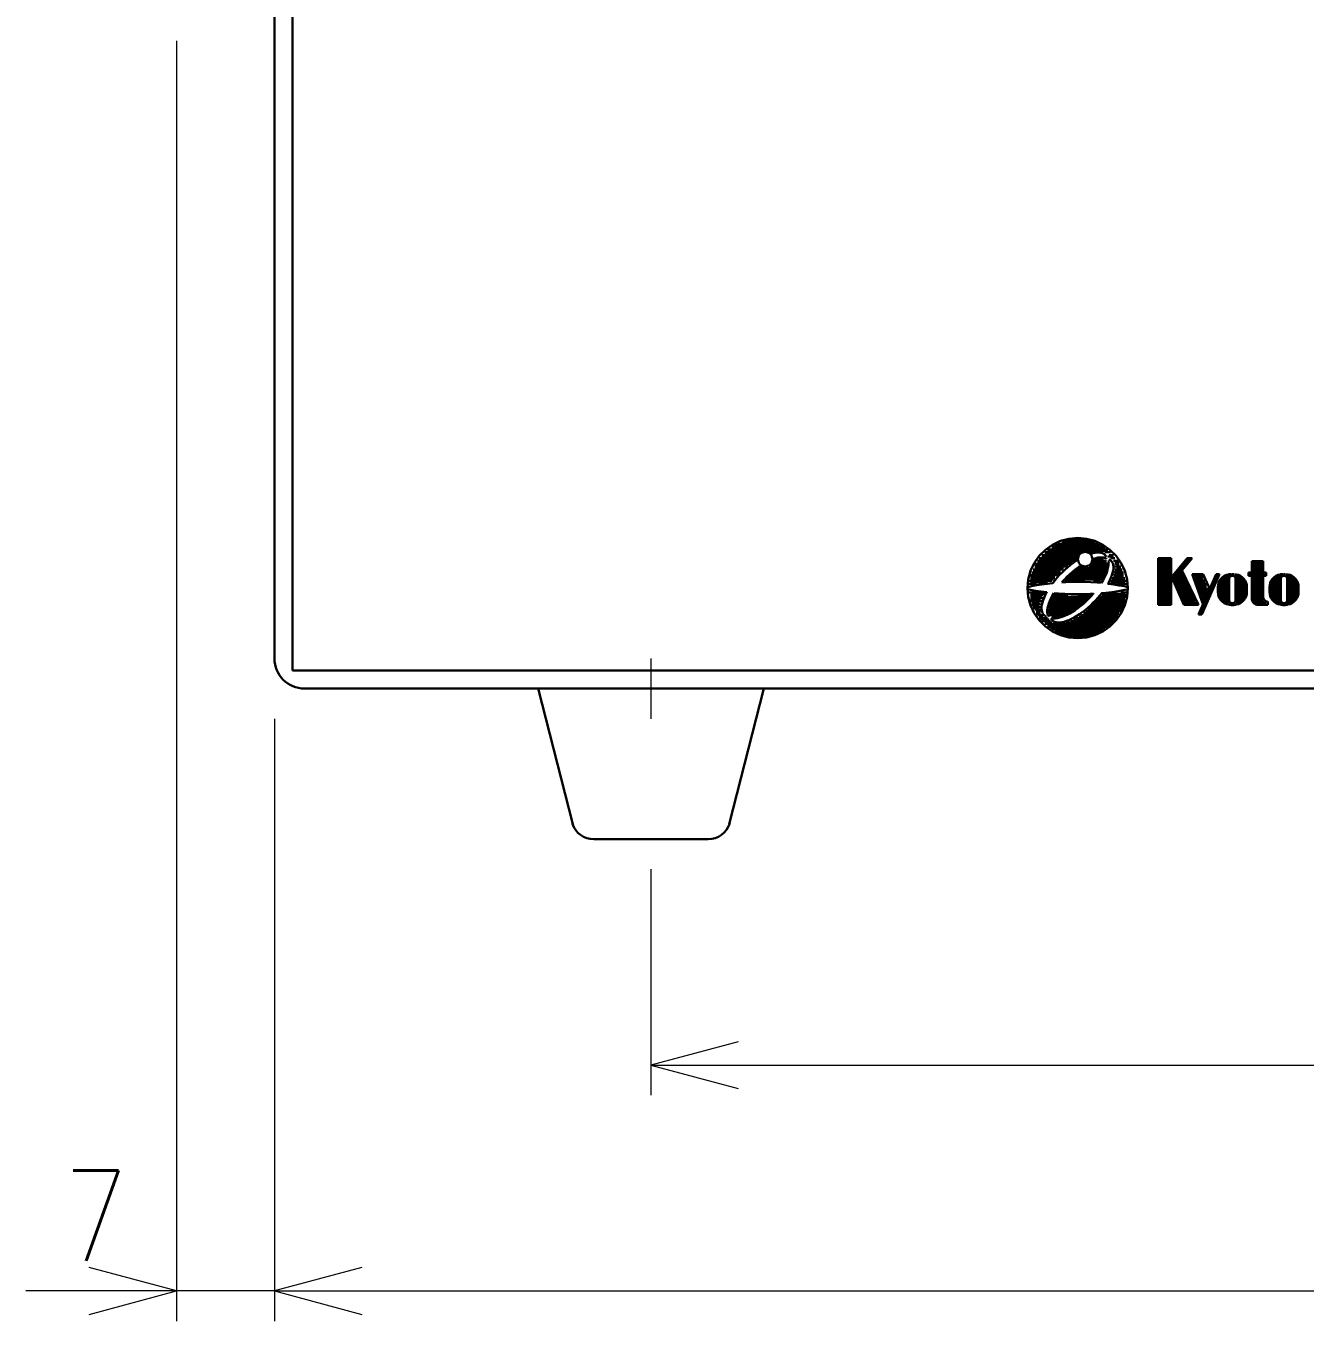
# Model space of a CAD drawing. Header units: millimetres. Extents: x 278 to 1021, y 252 to 691.
# Drawn here: x 277.8 to 362.7, y 263.3 to 349.3 of the extents above; entities that cross this region are included whole.
import ezdxf

# ---------------------------------------------------------------- set-up
doc = ezdxf.new("R2010")
doc.units = ezdxf.units.MM
doc.layers.get('0').update_dxf_attribs({"lineweight": 30})
doc.layers.add('寸法', color=7, linetype='Continuous', lineweight=15)
doc.styles.get("Standard").update_dxf_attribs({"font": 'txt', "bigfont": 'extfont2.shx'})

# ---------------------------------------------------------------- blocks, each defined once
blk = doc.blocks.new('A$C08AF3280')
for p, q in [((7.7, 73.8), (7.7, -43.8)), ((6.5, 59.5), (6.5, -43)), ((58.6904, -35.2007), (58.1644, -35.446)), ((59.2509, -35.0506), (58.6904, -35.2007)), ((58.9729, -35.1903), (60.6853, -35.1903)), ((59.829, -35), (59.2509, -35.0506)), ((59.4485, -35.0951), (60.3999, -35.0951)), ((60.407, -35.0506), (59.829, -35)), ((60.9675, -35.2007), (60.407, -35.0506)), ((61.4934, -35.446), (60.9675, -35.2007)), ((57.6892, -35.7788), (57.2789, -36.1891)), ((57.641, -35.9513), (60.0193, -35.9513)), ((57.641, -36.0464), (59.9242, -36.0464)), ((58.1644, -35.446), (57.6892, -35.7788)), ((57.8313, -35.761), (61.8269, -35.761)), ((57.8313, -35.8562), (60.495, -35.8562)), ((58.1167, -35.5708), (61.6366, -35.5708)), ((58.1167, -35.6659), (61.6366, -35.6659)), ((58.3069, -35.4757), (61.3512, -35.4757)), ((58.4972, -35.3805), (61.1609, -35.3805)), ((58.7826, -35.2854), (60.9707, -35.2854)), ((59.9578, -36.098), (59.9097, -36.1666)), ((60.0169, -36.0389), (59.9578, -36.098)), ((60.0855, -35.9909), (60.0169, -36.0389)), ((60.1613, -35.9555), (60.0855, -35.9909)), ((60.2421, -35.9339), (60.1613, -35.9555)), ((60.3255, -35.9266), (60.2421, -35.9339)), ((60.4088, -35.9339), (60.3255, -35.9266)), ((60.4897, -35.9555), (60.4088, -35.9339)), ((60.5655, -35.9909), (60.4897, -35.9555)), ((60.495, -35.8562), (61.8269, -35.8562)), ((60.6341, -36.0389), (60.5655, -35.9909)), ((60.5901, -35.9513), (60.8755, -35.9513)), ((60.6932, -36.098), (60.6341, -36.0389)), ((60.6827, -36.0675), (60.6535, -36.0633)), ((60.8396, -36.0192), (60.6827, -36.0675)), ((60.7412, -36.1666), (60.6932, -36.098)), ((60.9878, -35.9864), (60.8396, -36.0192)), ((61.1264, -35.9694), (60.9878, -35.9864)), ((61.2069, -35.9667), (61.1264, -35.9694)), ((61.2461, -35.9681), (61.1989, -35.9668)), ((61.362, -35.9827), (61.2461, -35.9681)), ((61.4653, -36.013), (61.362, -35.9827)), ((61.5552, -36.0591), (61.4653, -36.013)), ((61.9688, -35.7788), (61.4934, -35.446)), ((61.6309, -36.1201), (61.5552, -36.0591)), ((61.6366, -35.9513), (62.0171, -35.9513)), ((62.3791, -36.1891), (61.9688, -35.7788)), ((56.946, -36.6645), (56.7007, -37.1904)), ((57.2789, -36.1891), (56.946, -36.6645)), ((56.9751, -36.7123), (59.3534, -36.7123)), ((56.9751, -36.8075), (59.1631, -36.8075)), ((56.9751, -36.9026), (59.1631, -36.9026)), ((57.1654, -36.5221), (59.6388, -36.5221)), ((57.1654, -36.6172), (59.4485, -36.6172)), ((57.2605, -36.3318), (59.8291, -36.3318)), ((57.2605, -36.427), (59.7339, -36.427)), ((57.4508, -36.1416), (59.8291, -36.1416)), ((57.4508, -36.2367), (59.8291, -36.2367)), ((59.1434, -36.9591), (58.9674, -37.1172)), ((59.3226, -36.8094), (59.1434, -36.9591)), ((59.5039, -36.6693), (59.3226, -36.8094)), ((59.6858, -36.5398), (59.5039, -36.6693)), ((59.8149, -36.9723), (59.6336, -37.1125)), ((59.83, -36.446), (59.6858, -36.5398)), ((59.9967, -36.8429), (59.8149, -36.9723)), ((59.8528, -36.3233), (59.8454, -36.4066)), ((59.8454, -36.4066), (59.8528, -36.4899)), ((59.8744, -36.2424), (59.8528, -36.3233)), ((59.8528, -36.4899), (59.8744, -36.5708)), ((59.9097, -36.1666), (59.8744, -36.2424)), ((59.8744, -36.5708), (59.9097, -36.6466)), ((59.9097, -36.6466), (59.9578, -36.7152)), ((59.9578, -36.7152), (60.0169, -36.7743)), ((60.0509, -36.8005), (59.9967, -36.8429)), ((60.0169, -36.7743), (60.0855, -36.8223)), ((60.0193, -36.9026), (60.1145, -36.9026)), ((60.0855, -36.8223), (60.1613, -36.8577)), ((60.1613, -36.8577), (60.2421, -36.8793)), ((60.2421, -36.8793), (60.3255, -36.8866)), ((60.3255, -36.8866), (60.4088, -36.8793)), ((60.4088, -36.8793), (60.4897, -36.8577)), ((60.4897, -36.8577), (60.5655, -36.8223)), ((60.5655, -36.8223), (60.6341, -36.7743)), ((60.5901, -36.9026), (61.8269, -36.9026)), ((60.6341, -36.7743), (60.6932, -36.7152)), ((60.6853, -36.8075), (61.8269, -36.8075)), ((60.6932, -36.7152), (60.7412, -36.6466)), ((60.7766, -36.2424), (60.7412, -36.1666)), ((60.7412, -36.6466), (60.7766, -36.5708)), ((60.7982, -36.3233), (60.7766, -36.2424)), ((60.7766, -36.5708), (60.7982, -36.4899)), ((60.7804, -36.6172), (61.7317, -36.6172)), ((60.7804, -36.7123), (61.8269, -36.7123)), ((60.8055, -36.4066), (60.7982, -36.3233)), ((60.7982, -36.4899), (60.8055, -36.4066)), ((60.812, -36.4121), (60.8041, -36.4121)), ((60.8669, -36.3863), (60.812, -36.4121)), ((61.0237, -36.3381), (60.8669, -36.3863)), ((60.8755, -36.5221), (61.7317, -36.5221)), ((60.9707, -36.427), (61.5415, -36.427)), ((61.172, -36.3053), (61.0237, -36.3381)), ((61.3106, -36.2882), (61.172, -36.3053)), ((61.4382, -36.2869), (61.3106, -36.2882)), ((61.5542, -36.3016), (61.4382, -36.2869)), ((61.6575, -36.3319), (61.5542, -36.3016)), ((61.6919, -36.1957), (61.6309, -36.1201)), ((61.7078, -36.3408), (61.6575, -36.3319)), ((61.7249, -36.2553), (61.6919, -36.1957)), ((61.7507, -36.38), (61.7078, -36.3408)), ((61.8031, -37.1254), (61.8359, -36.9771)), ((61.8269, -36.2367), (62.2074, -36.2367)), ((61.8359, -36.9771), (61.8664, -36.8315)), ((61.8664, -36.4986), (61.8664, -36.4985)), ((61.8902, -36.5778), (61.8664, -36.4986)), ((61.8664, -36.8315), (61.8823, -36.673)), ((61.8823, -36.673), (61.8902, -36.5778)), ((62.045, -36.5182), (61.8981, -36.4359)), ((61.922, -36.1416), (62.2074, -36.1416)), ((62.0171, -36.3318), (62.3025, -36.3318)), ((62.1061, -36.5939), (62.045, -36.5182)), ((62.1519, -36.6838), (62.1061, -36.5939)), ((62.1823, -36.787), (62.1519, -36.6838)), ((62.1969, -36.903), (62.1823, -36.787)), ((62.1957, -37.0307), (62.1969, -36.903)), ((62.2074, -36.5221), (62.4928, -36.5221)), ((62.3025, -36.6172), (62.5879, -36.6172)), ((62.3025, -36.7123), (62.5879, -36.7123)), ((62.3025, -36.9026), (62.683, -36.9026)), ((62.712, -36.6644), (62.3791, -36.1891)), ((62.3976, -36.8075), (62.5879, -36.8075)), ((62.9572, -37.1904), (62.712, -36.6644)), ((65.1667, -36.3333), (66.0242, -36.3333)), ((65.1667, -39.4418), (65.1667, -36.3333)), ((65.2739, -36.3333), (65.2739, -39.4418)), ((65.3811, -36.3333), (65.3811, -39.4418)), ((65.4883, -36.3333), (65.4883, -39.4418)), ((65.5955, -36.3333), (65.5955, -39.4418)), ((65.7027, -36.3333), (65.7027, -39.4418)), ((65.8099, -36.3333), (65.8099, -39.4418)), ((65.917, -36.3333), (65.917, -39.4418)), ((66.0242, -36.3333), (66.0242, -39.4418)), ((66.0242, -37.6196), (67.0962, -36.3333)), ((67.4177, -36.3333), (66.453, -37.5124)), ((66.5602, -36.9764), (66.6888, -36.9764)), ((66.6674, -36.8692), (66.7746, -36.8692)), ((66.6674, -36.9764), (66.8818, -36.9764)), ((66.7746, -36.7621), (66.989, -36.7621)), ((66.7746, -36.8692), (66.989, -36.8692)), ((66.8389, -36.6549), (66.8818, -36.6549)), ((66.8818, -36.6549), (67.0962, -36.6549)), ((66.9247, -36.5477), (66.989, -36.5477)), ((66.989, -36.5477), (67.2034, -36.5477)), ((66.989, -36.7621), (67.0533, -36.7621)), ((67.0104, -36.4405), (67.0962, -36.4405)), ((67.0962, -36.3333), (67.4177, -36.3333)), ((67.0962, -36.4405), (67.3105, -36.4405)), ((67.0962, -36.6549), (67.139, -36.6549)), ((71.3838, -36.5477), (72.1342, -36.5477)), ((71.3838, -36.5477), (71.3838, -38.6914)), ((71.3838, -36.6549), (72.1342, -36.6549)), ((71.3838, -36.7621), (72.1342, -36.7621)), ((71.3838, -36.8692), (72.1342, -36.8692)), ((71.3838, -36.9764), (72.1342, -36.9764)), ((72.1342, -36.5477), (72.1342, -38.6914)), ((56.5506, -37.7509), (56.5, -38.3289)), ((56.7007, -37.1904), (56.5506, -37.7509)), ((56.6897, -37.4734), (58.4972, -37.4734)), ((56.6897, -37.5685), (58.3069, -37.5685)), ((56.6897, -37.6637), (58.3069, -37.6637)), ((56.6897, -37.7588), (58.2118, -37.7588)), ((56.7848, -37.2831), (58.6875, -37.2831)), ((56.7848, -37.3783), (58.5923, -37.3783)), ((56.88, -37.0929), (58.8777, -37.0929)), ((56.88, -37.188), (58.6875, -37.188)), ((56.9751, -36.9977), (58.8777, -36.9977)), ((58.3228, -37.8092), (58.1682, -38.0011)), ((58.4726, -37.6299), (58.3228, -37.8092)), ((58.6306, -37.4539), (58.4726, -37.6299)), ((58.796, -37.2826), (58.6306, -37.4539)), ((58.9416, -37.7569), (58.7835, -37.9329)), ((58.9674, -37.1172), (58.796, -37.2826)), ((59.1069, -37.5856), (58.9416, -37.7569)), ((58.9729, -37.7588), (61.4463, -37.7588)), ((59.068, -37.6637), (61.5415, -37.6637)), ((59.2783, -37.4202), (59.1069, -37.5856)), ((59.1631, -37.5685), (61.5415, -37.5685)), ((59.2583, -37.4734), (61.6366, -37.4734)), ((59.4542, -37.2621), (59.2783, -37.4202)), ((59.3534, -37.3783), (61.6366, -37.3783)), ((59.4485, -37.2831), (61.7317, -37.2831)), ((59.6336, -37.1125), (59.4542, -37.2621)), ((59.6388, -37.188), (61.7317, -37.188)), ((59.7339, -37.0929), (61.7317, -37.0929)), ((59.8291, -36.9977), (61.7317, -36.9977)), ((61.4161, -37.9713), (61.5215, -37.7924)), ((61.5215, -37.7924), (61.6135, -37.617)), ((61.6135, -37.617), (61.6914, -37.4466)), ((61.6914, -37.4466), (61.7548, -37.2823)), ((61.7548, -37.2823), (61.8031, -37.1254)), ((61.8641, -37.9845), (61.9561, -37.8091)), ((61.9561, -37.8091), (62.0341, -37.6386)), ((62.0341, -37.6386), (62.0975, -37.4743)), ((62.0975, -37.4743), (62.1457, -37.3175)), ((62.1123, -37.6637), (62.9684, -37.6637)), ((62.1123, -37.7588), (62.9684, -37.7588)), ((62.1457, -37.3175), (62.1786, -37.1693)), ((62.1786, -37.1693), (62.1957, -37.0307)), ((62.2074, -37.2831), (62.8733, -37.2831)), ((62.2074, -37.4734), (62.8733, -37.4734)), ((62.2074, -37.5685), (62.8733, -37.5685)), ((62.3025, -37.0929), (62.7782, -37.0929)), ((62.3025, -37.188), (62.7782, -37.188)), ((62.3025, -37.3783), (62.8733, -37.3783)), ((62.3976, -36.9977), (62.683, -36.9977)), ((63.1073, -37.7509), (62.9572, -37.1904)), ((63.1579, -38.3289), (63.1073, -37.7509)), ((66.0242, -37.5124), (66.8818, -39.4418)), ((66.0886, -37.6196), (66.1529, -37.6196)), ((66.1314, -37.5124), (66.8818, -37.5124)), ((66.1314, -37.6196), (66.8818, -37.6196)), ((66.1314, -37.7268), (66.2386, -37.7268)), ((66.1743, -37.8339), (66.2386, -37.8339)), ((66.1957, -37.4052), (66.8389, -37.4052)), ((66.2386, -37.7268), (66.989, -37.7268)), ((66.2386, -37.8339), (66.989, -37.8339)), ((66.3458, -37.298), (66.7746, -37.298)), ((66.3887, -37.1908), (66.453, -37.1908)), ((66.453, -37.1908), (66.6674, -37.1908)), ((66.4744, -37.0836), (66.5602, -37.0836)), ((66.5602, -37.0836), (66.7746, -37.0836)), ((66.6674, -37.1908), (66.7531, -37.1908)), ((66.7746, -37.1908), (66.7531, -37.1479)), ((67.8465, -39.4418), (66.7746, -37.1908)), ((66.8818, -37.6196), (66.9247, -37.6196)), ((66.989, -37.8339), (67.0318, -37.8339)), ((67.4177, -37.4052), (68.1681, -39.4418)), ((67.4177, -37.4052), (68.1681, -37.4052)), ((67.5249, -37.5124), (68.1681, -37.5124)), ((67.5249, -37.6196), (68.1681, -37.6196)), ((67.5249, -37.7268), (68.1681, -37.7268)), ((67.6321, -37.8339), (68.2753, -37.8339)), ((69.0256, -37.4052), (67.8465, -40.0849)), ((69.1328, -37.4052), (67.9537, -40.0849)), ((69.24, -37.4052), (68.0609, -40.0849)), ((68.1681, -37.4052), (68.4897, -38.1555)), ((69.0256, -37.4052), (69.24, -37.4052)), ((69.2477, -37.834), (69.1845, -37.9694)), ((69.24, -37.8339), (69.24, -38.9058)), ((69.3334, -37.7115), (69.2477, -37.834)), ((69.4391, -37.6058), (69.3334, -37.7115)), ((69.3472, -37.7268), (69.3472, -39.1202)), ((69.5616, -37.5201), (69.4391, -37.6058)), ((69.4544, -37.6196), (69.4544, -39.2274)), ((69.6971, -37.4569), (69.5616, -37.5201)), ((69.5616, -37.5124), (69.5616, -39.3346)), ((69.6688, -37.5124), (69.6688, -39.3346)), ((69.8414, -37.4182), (69.6971, -37.4569)), ((69.776, -37.5124), (69.776, -39.3346)), ((69.776, -37.5124), (70.4191, -37.5124)), ((69.8858, -37.4116), (69.8414, -37.4182)), ((69.8832, -37.4052), (69.9904, -37.4052)), ((69.8864, -37.6895), (69.8832, -37.7268)), ((69.8832, -37.7268), (69.8832, -39.1202)), ((69.8961, -37.6534), (69.8864, -37.6895)), ((69.9119, -37.6196), (69.8961, -37.6534)), ((69.9333, -37.589), (69.9119, -37.6196)), ((69.9597, -37.5626), (69.9333, -37.589)), ((69.9904, -37.5411), (69.9597, -37.5626)), ((70.0976, -37.4052), (69.9859, -37.415)), ((70.0242, -37.5253), (69.9904, -37.5411)), ((70.0603, -37.5156), (70.0242, -37.5253)), ((70.0976, -37.5124), (70.0603, -37.5156)), ((70.1982, -37.4131), (70.0976, -37.4052)), ((70.1348, -37.5156), (70.0976, -37.5124)), ((70.1709, -37.5253), (70.1348, -37.5156)), ((70.2047, -37.5411), (70.1709, -37.5253)), ((70.2354, -37.5626), (70.2047, -37.5411)), ((70.3537, -37.4182), (70.2347, -37.4057)), ((70.2618, -37.589), (70.2354, -37.5626)), ((70.2832, -37.6196), (70.2618, -37.589)), ((70.299, -37.6534), (70.2832, -37.6196)), ((70.3087, -37.6895), (70.299, -37.6534)), ((70.3119, -37.7268), (70.3087, -37.6895)), ((70.3119, -37.7268), (70.3119, -39.1202)), ((70.498, -37.4569), (70.3537, -37.4182)), ((70.4191, -37.5124), (70.4191, -39.3346)), ((70.6335, -37.5201), (70.498, -37.4569)), ((70.5263, -37.5124), (70.5263, -39.3346)), ((70.6335, -37.5124), (70.6335, -39.3346)), ((70.756, -37.6058), (70.6335, -37.5201)), ((70.7407, -37.6196), (70.7407, -39.2274)), ((70.8617, -37.7115), (70.756, -37.6058)), ((70.8479, -37.7268), (70.8479, -39.1202)), ((70.9474, -37.834), (70.8617, -37.7115)), ((71.0106, -37.9694), (70.9474, -37.834)), ((71.1695, -37.298), (71.3838, -37.298)), ((71.1695, -37.298), (71.1695, -37.5124)), ((71.1695, -37.4052), (71.3838, -37.4052)), ((71.1695, -37.5124), (71.3838, -37.5124)), ((71.3838, -37.0836), (72.1342, -37.0836)), ((71.3838, -37.1908), (72.1342, -37.1908)), ((71.3838, -37.298), (72.1342, -37.298)), ((71.3838, -37.4052), (72.1342, -37.4052)), ((71.3838, -37.5124), (72.1342, -37.5124)), ((71.3838, -37.6196), (72.1342, -37.6196)), ((71.3838, -37.7268), (72.1342, -37.7268)), ((71.3838, -37.8339), (72.1342, -37.8339)), ((72.1342, -37.298), (72.3486, -37.298)), ((72.1342, -37.4052), (72.3486, -37.4052)), ((72.3486, -37.5124), (72.1342, -37.5124)), ((72.3486, -37.298), (72.3486, -37.5124)), ((72.6779, -37.834), (72.6147, -37.9694)), ((72.7636, -37.7115), (72.6779, -37.834)), ((72.8693, -37.6058), (72.7636, -37.7115)), ((72.7773, -37.7268), (72.7773, -39.1202)), ((72.9918, -37.5201), (72.8693, -37.6058)), ((72.8845, -37.6196), (72.8845, -39.2274)), ((72.9917, -37.5124), (72.9917, -39.3346)), ((73.1273, -37.4569), (72.9918, -37.5201)), ((73.0989, -37.5124), (73.0989, -39.3346)), ((73.2716, -37.4182), (73.1273, -37.4569)), ((73.2061, -37.5124), (73.8493, -37.5124)), ((73.2061, -37.5124), (73.2061, -39.3346)), ((73.316, -37.4116), (73.2716, -37.4182)), ((73.3134, -37.4052), (73.4206, -37.4052)), ((73.3166, -37.6895), (73.3134, -37.7268)), ((73.3134, -37.7268), (73.3134, -39.1202)), ((73.3263, -37.6534), (73.3166, -37.6895)), ((73.3421, -37.6196), (73.3263, -37.6534)), ((73.3635, -37.589), (73.3421, -37.6196)), ((73.3899, -37.5626), (73.3635, -37.589)), ((73.4206, -37.5411), (73.3899, -37.5626)), ((73.5278, -37.4052), (73.4161, -37.415)), ((73.4544, -37.5253), (73.4206, -37.5411)), ((73.4905, -37.5156), (73.4544, -37.5253)), ((73.5278, -37.5124), (73.4905, -37.5156)), ((73.6284, -37.4131), (73.5278, -37.4052)), ((73.565, -37.5156), (73.5278, -37.5124)), ((73.6011, -37.5253), (73.565, -37.5156)), ((73.6349, -37.5411), (73.6011, -37.5253)), ((73.6656, -37.5626), (73.6349, -37.5411)), ((73.7839, -37.4182), (73.6649, -37.4057)), ((73.692, -37.589), (73.6656, -37.5626)), ((73.7134, -37.6196), (73.692, -37.589)), ((73.7292, -37.6534), (73.7134, -37.6196)), ((73.7389, -37.6895), (73.7292, -37.6534)), ((73.7421, -37.7268), (73.7389, -37.6895)), ((73.7421, -37.7268), (73.7421, -39.1202)), ((73.9282, -37.4569), (73.7839, -37.4182)), ((73.8493, -37.5124), (73.8493, -39.3346)), ((74.0637, -37.5201), (73.9282, -37.4569)), ((73.9565, -37.5124), (73.9565, -37.6196)), ((73.9565, -37.6196), (73.9565, -39.3346)), ((74.0636, -37.5124), (74.0636, -39.3346)), ((74.1862, -37.6058), (74.0637, -37.5201)), ((74.1708, -37.6196), (74.1708, -39.2274)), ((74.2919, -37.7115), (74.1862, -37.6058)), ((74.278, -37.7268), (74.278, -39.1202)), ((74.3776, -37.834), (74.2919, -37.7115)), ((74.4408, -37.9694), (74.3776, -37.834)), ((56.5, -38.3289), (56.5506, -38.9069)), ((56.5001, -38.393), (56.7016, -38.4383)), ((56.7643, -38.2036), (56.5073, -38.263)), ((56.5946, -37.8539), (58.1167, -37.8539)), ((56.5946, -38.0442), (57.0702, -38.0442)), ((56.5946, -38.615), (57.4508, -38.615)), ((56.6897, -37.949), (57.8313, -37.949)), ((56.7016, -38.4383), (57.0383, -38.5018)), ((57.0951, -38.1402), (56.7643, -38.2036)), ((57.0383, -38.5018), (57.3962, -38.5578)), ((57.4469, -38.0842), (57.0951, -38.1402)), ((57.3962, -38.5578), (57.7728, -38.6059)), ((57.8167, -38.036), (57.4469, -38.0842)), ((57.7667, -38.6275), (57.6747, -38.8028)), ((57.7678, -38.6171), (57.7667, -38.6275)), ((57.7728, -38.6059), (57.7718, -38.6114)), ((58.1445, -38.0011), (57.8167, -38.036)), ((58.2463, -38.6564), (58.141, -38.8354)), ((58.1682, -38.0169), (58.1445, -38.0011)), ((58.2435, -38.6647), (58.2463, -38.6564)), ((58.2673, -38.6704), (58.5618, -38.6931)), ((58.5618, -38.6931), (58.9762, -38.7157)), ((59.0465, -37.9263), (58.7787, -37.9535)), ((58.7835, -37.9329), (58.7787, -37.9455)), ((58.9729, -37.8539), (59.4485, -37.8539)), ((59.46, -37.9127), (59.0465, -37.9263)), ((59.8765, -37.9081), (59.46, -37.9127)), ((60.2932, -37.9127), (59.8765, -37.9081)), ((60.7067, -37.9263), (60.2932, -37.9127)), ((60.666, -38.7157), (60.8715, -38.6987)), ((61.1137, -37.9489), (60.7067, -37.9263)), ((60.7208, -38.8708), (60.879, -38.6948)), ((60.8755, -37.8539), (61.3512, -37.8539)), ((60.879, -38.6948), (60.8873, -38.6987)), ((61.3945, -37.9708), (61.1137, -37.9489)), ((61.1663, -38.9663), (61.4264, -38.6749)), ((61.4027, -38.6749), (61.493, -38.6618)), ((61.4106, -37.9693), (61.4161, -37.9713)), ((61.493, -38.6618), (61.8852, -38.6218)), ((61.8386, -38.0407), (61.8641, -37.9845)), ((61.8571, -38.0439), (61.8386, -38.0328)), ((62.227, -38.092), (61.8571, -38.0439)), ((61.8852, -38.6218), (62.2617, -38.5737)), ((62.0171, -37.8539), (63.0636, -37.8539)), ((62.0171, -37.949), (62.9684, -37.949)), ((62.5787, -38.1481), (62.227, -38.092)), ((62.2617, -38.5737), (62.6197, -38.5177)), ((62.3976, -38.0442), (63.0636, -38.0442)), ((62.9096, -38.2115), (62.5787, -38.1481)), ((62.6197, -38.5177), (62.9564, -38.4542)), ((62.683, -38.615), (63.0636, -38.615)), ((63.1667, -38.2662), (62.9096, -38.2115)), ((62.9564, -38.4542), (63.1428, -38.4186)), ((63.1073, -38.9069), (63.1579, -38.3289)), ((66.2386, -37.9411), (67.0962, -37.9411)), ((66.2815, -38.0483), (67.139, -38.0483)), ((66.3458, -38.1555), (67.2034, -38.1555)), ((66.4101, -38.2627), (67.2677, -38.2627)), ((66.453, -38.3699), (67.3105, -38.3699)), ((66.4959, -38.4771), (67.3534, -38.4771)), ((66.5602, -38.5843), (67.4177, -38.5843)), ((66.5602, -38.6914), (67.4177, -38.6914)), ((67.6321, -37.9411), (68.2753, -37.9411)), ((67.7393, -38.0483), (68.3825, -38.0483)), ((67.7393, -38.1555), (68.3825, -38.1555)), ((67.7393, -38.2627), (68.3825, -38.2627)), ((67.8465, -38.3699), (68.4897, -38.3699)), ((67.8465, -38.4771), (68.4897, -38.4771)), ((67.8465, -38.5843), (68.4897, -38.5843)), ((67.9537, -38.6914), (68.5968, -38.6914)), ((68.4897, -38.1555), (68.5968, -38.3699)), ((69.1458, -38.1138), (69.1328, -38.2627)), ((69.1328, -38.2627), (69.1392, -38.3672)), ((69.1328, -38.3699), (69.1328, -38.5843)), ((69.1328, -38.5843), (69.1458, -38.7332)), ((69.1845, -37.9694), (69.1458, -38.1138)), ((70.9551, -37.9411), (70.9551, -38.9058)), ((71.0493, -38.1138), (71.0106, -37.9694)), ((71.0623, -38.2627), (71.0493, -38.1138)), ((71.0493, -38.7332), (71.0623, -38.5843)), ((71.0623, -38.2627), (71.0623, -38.5843)), ((71.3838, -37.9411), (72.1342, -37.9411)), ((71.3838, -38.0483), (72.1342, -38.0483)), ((71.3838, -38.1555), (72.1342, -38.1555)), ((71.3838, -38.2627), (72.1342, -38.2627)), ((71.3838, -38.3699), (72.1342, -38.3699)), ((71.3838, -38.4771), (72.1342, -38.4771)), ((71.3838, -38.5843), (72.1342, -38.5843)), ((71.3838, -38.6914), (71.3838, -39.013)), ((71.3838, -38.6914), (72.1342, -38.6914)), ((72.1342, -38.6914), (72.1342, -38.9058)), ((72.576, -38.1138), (72.563, -38.2627)), ((72.563, -38.2627), (72.5694, -38.3672)), ((72.563, -38.3699), (72.563, -38.5843)), ((72.563, -38.5843), (72.576, -38.7332)), ((72.6147, -37.9694), (72.576, -38.1138)), ((72.6702, -37.9411), (72.6702, -38.9058)), ((74.3852, -37.9411), (74.3852, -39.013)), ((74.4795, -38.1138), (74.4408, -37.9694)), ((74.4925, -38.2627), (74.4795, -38.1138)), ((74.4795, -38.7332), (74.4925, -38.5843)), ((74.4925, -38.2627), (74.4925, -38.5843)), ((56.5506, -38.9069), (56.7007, -39.4674)), ((56.6897, -38.7101), (57.641, -38.7101)), ((56.6897, -38.8052), (57.5459, -38.8052)), ((56.6897, -38.9003), (57.4508, -38.9003)), ((56.6897, -38.9955), (57.5459, -38.9955)), ((56.6897, -39.0906), (57.3556, -39.0906)), ((56.6897, -39.1857), (57.4508, -39.1857)), ((56.7007, -39.4674), (56.946, -39.9934)), ((56.7848, -39.2809), (57.2605, -39.2809)), ((56.7848, -39.376), (57.3556, -39.376)), ((56.7848, -39.4711), (57.2605, -39.4711)), ((57.4522, -39.4428), (57.4352, -39.5813)), ((57.4851, -39.2945), (57.4522, -39.4428)), ((57.5333, -39.1376), (57.4851, -39.2945)), ((57.5967, -38.9733), (57.5333, -39.1376)), ((57.6747, -38.8028), (57.5967, -38.9733)), ((57.8594, -39.5023), (57.8266, -39.6505)), ((57.9077, -39.3455), (57.8594, -39.5023)), ((57.971, -39.1812), (57.9077, -39.3455)), ((57.9264, -39.376), (60.1145, -39.376)), ((57.9264, -39.4711), (60.0193, -39.4711)), ((58.049, -39.0107), (57.971, -39.1812)), ((58.0216, -39.1857), (60.3047, -39.1857)), ((58.0216, -39.2809), (60.2096, -39.2809)), ((58.141, -38.8354), (58.049, -39.0107)), ((58.1167, -38.9003), (60.5901, -38.9003)), ((58.1167, -38.9955), (60.495, -38.9955)), ((58.1167, -39.0906), (60.3999, -39.0906)), ((58.2118, -38.8052), (59.1631, -38.8052)), ((58.9762, -38.7157), (59.3971, -38.7293)), ((59.3971, -38.7293), (59.8211, -38.7338)), ((59.8211, -38.7338), (60.2452, -38.7293)), ((59.8291, -38.8052), (60.6853, -38.8052)), ((59.8475, -39.6554), (60.0288, -39.5153)), ((60.0288, -39.5153), (60.2082, -39.3655)), ((60.2082, -39.3655), (60.3842, -39.2074)), ((60.2452, -38.7293), (60.666, -38.7157)), ((60.3842, -39.2074), (60.5555, -39.0421)), ((60.4955, -39.637), (60.6715, -39.4789)), ((60.5555, -39.0421), (60.7208, -38.8708)), ((60.6715, -39.4789), (60.8428, -39.3136)), ((60.7804, -39.4711), (62.8733, -39.4711)), ((60.8428, -39.3136), (61.0082, -39.1423)), ((60.8755, -39.376), (62.9684, -39.376)), ((60.9707, -39.2809), (62.9684, -39.2809)), ((61.0082, -39.1423), (61.1663, -38.9663)), ((61.0658, -39.1857), (62.9684, -39.1857)), ((61.1609, -39.0906), (62.9684, -39.0906)), ((61.2561, -38.9955), (62.9684, -38.9955)), ((61.3512, -38.9003), (63.0636, -38.9003)), ((61.4463, -38.8052), (63.0636, -38.8052)), ((61.7317, -38.7101), (62.9684, -38.7101)), ((62.712, -39.9933), (62.9572, -39.4674)), ((62.9572, -39.4674), (63.1073, -38.9069)), ((66.0242, -39.4418), (65.1667, -39.4418)), ((66.6674, -38.7986), (67.5249, -38.7986)), ((66.6674, -38.9058), (67.5249, -38.9058)), ((66.7746, -39.013), (67.6321, -39.013)), ((66.7746, -39.1202), (67.6321, -39.1202)), ((66.7746, -39.2274), (67.6321, -39.2274)), ((66.8818, -39.3346), (67.7393, -39.3346)), ((67.8465, -39.4418), (66.8818, -39.4418)), ((67.9537, -38.7986), (68.5968, -38.7986)), ((68.0609, -38.9058), (68.3825, -38.9058)), ((68.0609, -39.013), (68.2753, -39.013)), ((68.0609, -39.1202), (68.1681, -39.1202)), ((68.1681, -39.1202), (68.2753, -39.1202)), ((68.1681, -39.2274), (68.2753, -39.2274)), ((69.1458, -38.7332), (69.1845, -38.8775)), ((69.1845, -38.8775), (69.2477, -39.013)), ((69.2477, -39.013), (69.3334, -39.1355)), ((69.3334, -39.1355), (69.4391, -39.2412)), ((69.4391, -39.2412), (69.5616, -39.3269)), ((69.5616, -39.3269), (69.6971, -39.3901)), ((69.6971, -39.3901), (69.8414, -39.4287)), ((69.8414, -39.4287), (69.9305, -39.4397)), ((69.8832, -39.1202), (69.8864, -39.1574)), ((69.8832, -39.3346), (70.3119, -39.3346)), ((69.8832, -39.4418), (69.9904, -39.4418)), ((69.8864, -39.1574), (69.8961, -39.1935)), ((69.8961, -39.1935), (69.9119, -39.2274)), ((69.9119, -39.2274), (69.9333, -39.258)), ((69.9333, -39.258), (69.9597, -39.2844)), ((69.9597, -39.2844), (69.9904, -39.3058)), ((69.9886, -39.4498), (70.0194, -39.4564)), ((69.9904, -39.3058), (70.0242, -39.3216)), ((70.0194, -39.4564), (70.0976, -39.4632)), ((70.0242, -39.3216), (70.0603, -39.3313)), ((70.0603, -39.3313), (70.0976, -39.3346)), ((70.0976, -39.3346), (70.1348, -39.3313)), ((70.0976, -39.4632), (70.1757, -39.4564)), ((70.1348, -39.3313), (70.1709, -39.3216)), ((70.1709, -39.3216), (70.2047, -39.3058)), ((70.1757, -39.4564), (70.2065, -39.4498)), ((70.2047, -39.3058), (70.2354, -39.2844)), ((70.2047, -39.4418), (70.3119, -39.4418)), ((70.2354, -39.2844), (70.2618, -39.258)), ((70.2618, -39.258), (70.2832, -39.2274)), ((70.2832, -39.2274), (70.299, -39.1935)), ((70.299, -39.1935), (70.3087, -39.1574)), ((70.3087, -39.1574), (70.3119, -39.1202)), ((70.3093, -39.4354), (70.3537, -39.4287)), ((70.3537, -39.4287), (70.498, -39.3901)), ((70.498, -39.3901), (70.6335, -39.3269)), ((70.6335, -39.3269), (70.756, -39.2412)), ((70.756, -39.2412), (70.8617, -39.1355)), ((70.8617, -39.1355), (70.9474, -39.013)), ((70.9474, -39.013), (71.0106, -38.8775)), ((71.0106, -38.8775), (71.0493, -38.7332)), ((71.3838, -38.7986), (72.1342, -38.7986)), ((71.3838, -38.9058), (72.1342, -38.9058)), ((71.3838, -39.013), (71.3904, -39.0875)), ((71.3838, -39.013), (72.1342, -39.013)), ((71.3838, -39.1202), (72.1342, -39.1202)), ((71.3904, -39.0875), (71.4097, -39.1596)), ((71.4097, -39.1596), (71.4413, -39.2274)), ((71.4413, -39.2274), (71.4842, -39.2886)), ((71.4842, -39.2886), (71.537, -39.3415)), ((71.491, -39.2274), (72.2414, -39.2274)), ((71.537, -39.3415), (71.5982, -39.3843)), ((71.5982, -39.3346), (72.3486, -39.3346)), ((71.5982, -39.3843), (71.666, -39.4159)), ((71.666, -39.4159), (71.7382, -39.4353)), ((71.7382, -39.4353), (71.8126, -39.4418)), ((71.8126, -39.4418), (72.4558, -39.4418)), ((72.1342, -38.9058), (72.1391, -38.9617)), ((72.1391, -38.9617), (72.1536, -39.0158)), ((72.1536, -39.0158), (72.1773, -39.0666)), ((72.1773, -39.0666), (72.2094, -39.1125)), ((72.2094, -39.1125), (72.2491, -39.1522)), ((72.2491, -39.1522), (72.295, -39.1843)), ((72.295, -39.1843), (72.3458, -39.208)), ((72.3458, -39.208), (72.3999, -39.2225)), ((72.3999, -39.2225), (72.4333, -39.2266)), ((72.4558, -39.2274), (72.4558, -39.4418)), ((72.576, -38.7332), (72.6147, -38.8775)), ((72.6147, -38.8775), (72.6779, -39.013)), ((72.6779, -39.013), (72.7636, -39.1355)), ((72.7636, -39.1355), (72.8693, -39.2412)), ((72.8693, -39.2412), (72.9918, -39.3269)), ((72.9918, -39.3269), (73.1273, -39.3901)), ((73.1273, -39.3901), (73.2716, -39.4287)), ((73.2061, -39.3346), (73.8493, -39.3346)), ((73.2716, -39.4287), (73.3607, -39.4397)), ((73.3134, -39.1202), (73.3166, -39.1574)), ((73.3134, -39.4418), (73.4206, -39.4418)), ((73.3166, -39.1574), (73.3263, -39.1935)), ((73.3263, -39.1935), (73.3421, -39.2274)), ((73.3421, -39.2274), (73.3635, -39.258)), ((73.3635, -39.258), (73.3899, -39.2844)), ((73.3899, -39.2844), (73.4206, -39.3058)), ((73.4188, -39.4498), (73.4496, -39.4564)), ((73.4206, -39.3058), (73.4544, -39.3216)), ((73.4496, -39.4564), (73.5278, -39.4632)), ((73.4544, -39.3216), (73.4905, -39.3313)), ((73.4905, -39.3313), (73.5278, -39.3346)), ((73.5278, -39.3346), (73.565, -39.3313)), ((73.5278, -39.4632), (73.6059, -39.4564)), ((73.565, -39.3313), (73.6011, -39.3216)), ((73.6011, -39.3216), (73.6349, -39.3058)), ((73.6059, -39.4564), (73.6367, -39.4498)), ((73.6349, -39.3058), (73.6656, -39.2844)), ((73.6349, -39.4418), (73.7421, -39.4418)), ((73.6656, -39.2844), (73.692, -39.258)), ((73.692, -39.258), (73.7134, -39.2274)), ((73.7134, -39.2274), (73.7292, -39.1935)), ((73.7292, -39.1935), (73.7389, -39.1574)), ((73.7389, -39.1574), (73.7421, -39.1202)), ((73.7395, -39.4354), (73.7839, -39.4287)), ((73.7839, -39.4287), (73.9282, -39.3901)), ((73.9282, -39.3901), (74.0637, -39.3269)), ((74.0637, -39.3269), (74.1862, -39.2412)), ((74.1862, -39.2412), (74.2919, -39.1355)), ((74.2919, -39.1355), (74.3776, -39.013)), ((74.3776, -39.013), (74.4408, -38.8775)), ((74.4408, -38.8775), (74.4795, -38.7332)), ((56.88, -39.5663), (57.3556, -39.5663)), ((56.88, -39.6614), (57.2605, -39.6614)), ((56.946, -39.9934), (57.2789, -40.4687)), ((56.9751, -39.7565), (57.3556, -39.7565)), ((57.0702, -39.8517), (57.3556, -39.8517)), ((57.0702, -39.9468), (57.3556, -39.9468)), ((57.0702, -40.0419), (57.3556, -40.0419)), ((57.1654, -40.137), (57.5459, -40.137)), ((57.2605, -40.2322), (57.5459, -40.2322)), ((57.2605, -40.3273), (57.8313, -40.3273)), ((57.4352, -39.5813), (57.4339, -39.709)), ((57.4339, -39.709), (57.4486, -39.8249)), ((57.4486, -39.8249), (57.4789, -39.9282)), ((57.4789, -39.9282), (57.5248, -40.0181)), ((57.5248, -40.0181), (57.5857, -40.0939)), ((57.5857, -40.0939), (57.7441, -40.2309)), ((57.8095, -39.7891), (57.8083, -39.9168)), ((57.8083, -39.9168), (57.8229, -40.0328)), ((57.8266, -39.6505), (57.8095, -39.7891)), ((57.8229, -40.0328), (57.8533, -40.1361)), ((57.8313, -39.7565), (59.6388, -39.7565)), ((57.8313, -39.8517), (59.4485, -39.8517)), ((57.8313, -39.9468), (59.2583, -39.9468)), ((57.8533, -40.1361), (57.9026, -40.223)), ((57.9026, -40.223), (57.9026, -40.1834)), ((57.9264, -39.5663), (59.8291, -39.5663)), ((57.9264, -39.6614), (59.7339, -39.6614)), ((57.9264, -40.0419), (59.1631, -40.0419)), ((57.9264, -40.137), (58.9729, -40.137)), ((58.0533, -40.3578), (58.1268, -40.4604)), ((58.085, -40.3341), (58.1083, -40.3262)), ((58.1088, -40.342), (58.085, -40.3341)), ((58.1009, -40.3341), (58.1088, -40.342)), ((58.1083, -40.3262), (58.2243, -40.3407)), ((58.1167, -40.2322), (58.6875, -40.2322)), ((58.2243, -40.3407), (58.3519, -40.3395)), ((58.3519, -40.3395), (58.4905, -40.3225)), ((58.4905, -40.3225), (58.6388, -40.2896)), ((58.6388, -40.2896), (58.7956, -40.2414)), ((58.7956, -40.2414), (58.9599, -40.178)), ((58.9599, -40.178), (59.1304, -40.1)), ((59.1304, -40.1), (59.3057, -40.008)), ((59.2473, -40.4495), (59.4178, -40.3715)), ((59.3057, -40.008), (59.4846, -39.9026)), ((59.4178, -40.3715), (59.5931, -40.2795)), ((59.4846, -39.9026), (59.6657, -39.7849)), ((59.5931, -40.2795), (59.772, -40.1741)), ((59.6657, -39.7849), (59.8475, -39.6554)), ((59.7339, -40.3273), (62.3976, -40.3273)), ((59.772, -40.1741), (59.953, -40.0564)), ((59.9242, -40.2322), (62.4928, -40.2322)), ((59.953, -40.0564), (60.1349, -39.9268)), ((60.0193, -40.137), (62.4928, -40.137)), ((60.1349, -39.9268), (60.3162, -39.7868)), ((60.2096, -39.9468), (62.5879, -39.9468)), ((60.2096, -40.0419), (62.5879, -40.0419)), ((60.3162, -39.7868), (60.4955, -39.637)), ((60.3999, -39.8517), (62.683, -39.8517)), ((60.495, -39.7565), (62.7782, -39.7565)), ((60.5901, -39.6614), (62.7782, -39.6614)), ((60.6853, -39.5663), (62.8733, -39.5663)), ((62.3791, -40.4687), (62.712, -39.9933)), ((68.0609, -40.0849), (67.8465, -40.0849)), ((57.2789, -40.4687), (57.6892, -40.879)), ((57.3556, -40.4224), (57.9264, -40.4224)), ((57.4508, -40.5176), (58.0216, -40.5176)), ((57.641, -40.6127), (58.1167, -40.6127)), ((57.641, -40.7078), (62.0171, -40.7078)), ((57.6892, -40.879), (58.1645, -41.2118)), ((57.8313, -40.803), (61.922, -40.803)), ((57.8313, -40.8981), (61.8269, -40.8981)), ((58.0216, -40.9932), (61.6366, -40.9932)), ((58.1167, -41.0883), (61.5415, -41.0883)), ((58.1268, -40.4604), (58.2025, -40.5214)), ((58.1645, -41.2118), (58.6904, -41.4571)), ((58.2025, -40.5214), (58.2924, -40.5672)), ((58.2924, -40.5672), (58.3956, -40.5977)), ((58.3069, -41.1835), (61.4463, -41.1835)), ((58.3956, -40.5977), (58.5116, -40.6122)), ((58.4972, -41.2786), (61.2561, -41.2786)), ((58.5116, -40.6122), (58.6393, -40.611)), ((58.6393, -40.611), (58.7779, -40.594)), ((58.7779, -40.594), (58.9261, -40.5611)), ((58.9261, -40.5611), (59.083, -40.5128)), ((59.068, -40.6127), (62.1123, -40.6127)), ((59.083, -40.5128), (59.2473, -40.4495)), ((59.3534, -40.5176), (62.2074, -40.5176)), ((59.5437, -40.4224), (62.3025, -40.4224)), ((60.9675, -41.4571), (61.4935, -41.2118)), ((61.4935, -41.2118), (61.9688, -40.879)), ((61.9688, -40.879), (62.3791, -40.4687)), ((58.6875, -41.3737), (60.9707, -41.3737)), ((58.6904, -41.4571), (59.2509, -41.6072)), ((58.9729, -41.4689), (60.6853, -41.4689)), ((59.2509, -41.6072), (59.829, -41.6578)), ((59.5437, -41.564), (60.3047, -41.564)), ((59.829, -41.6578), (60.407, -41.6072)), ((60.407, -41.6072), (60.9675, -41.4571)), ((7.7, -43.8), (155.3, -43.8)), ((154.5, -45), (8.5, -45)), ((24, -45), (39, -45)), ((24, -45), (26.3, -54)), ((39, -45), (36.7, -54)), ((27.7, -55), (35.3, -55))]:
    blk.add_line(p, q)
for centre, radius, start, end in [((8.5, -43), 2, 180, 270), ((27.7, -53.5), 1.5, 199, 270), ((35.3, -53.5), 1.5, 270, 342)]:
    blk.add_arc(centre, radius, start, end)
blk = doc.blocks.new('A$C7CA706F2')
for p, q in [((0, 0), (0, -85)), ((31.5, -41), (31.5, -45)), ((6.5, -45), (6.5, -85)), ((31.5, -55), (31.5, -70)), ((37.296, -66.447), (31.5, -68)), ((31.5, -68), (131.5, -68)), ((31.5, -68), (37.296, -69.553)), ((0, -83), (-5.796, -81.447)), ((12.296, -81.447), (6.5, -83)), ((0, -83), (-10, -83)), ((-5.796, -84.553), (0, -83)), ((6.5, -83), (0, -83)), ((6.5, -83), (156.5, -83)), ((6.5, -83), (12.296, -84.553))]:
    blk.add_line(p, q)
at = {"width": 0.833}
blk.add_text('7', height=6, dxfattribs=at).set_placement((-7.5, -81))

msp = doc.modelspace()

# ---------------------------------------------------------------- block references
msp.add_blockref('A$C08AF3280', (287.756, 350.337))
at = {"layer": '寸法'}
msp.add_blockref('A$C7CA706F2', (287.756, 348.337), dxfattribs=at)

doc.saveas('drawing.dxf')
